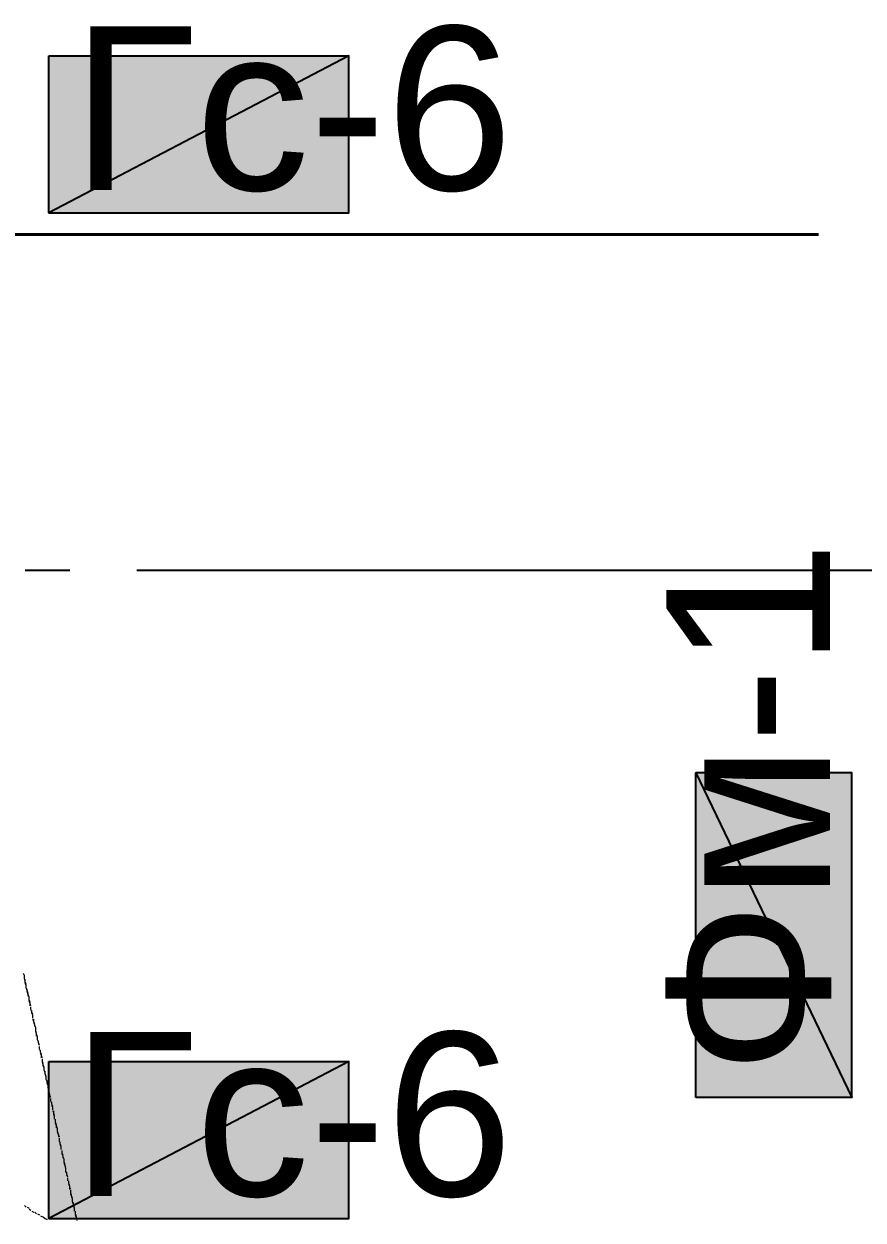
# Model space of a CAD drawing. Extents: x 8 to 21351, y 0 to 420.
# Drawn here: x 15703.55 to 15722.33, y 354.45 to 381.2 of the extents above; entities that cross this region are included whole.
import ezdxf

# ---------------------------------------------------------------- set-up
doc = ezdxf.new("R2010")
doc.units = 0
doc.styles.add('TEYPDFCAD_TEXT', font='arial.ttf')

msp = doc.modelspace()

# ---------------------------------------------------------------- hatches: boundary and pattern name
at = {"true_color": 0xffffff}
h = msp.add_hatch(color=0, dxfattribs=at)
h.paths.add_polyline_path([(15704.108, 380.492), (15710.818, 380.492), (15704.108, 376.978)])
h.paths.add_polyline_path([(15710.818, 380.492), (15704.108, 376.978), (15710.818, 376.978)])
h = msp.add_hatch(color=0, dxfattribs=at)
h.paths.add_polyline_path([(15718.586, 357.187), (15718.586, 364.448), (15722.079, 357.187)])
h.paths.add_polyline_path([(15718.586, 364.448), (15722.079, 357.187), (15722.079, 364.448)])
h = msp.add_hatch(color=0, dxfattribs=at)
h.paths.add_polyline_path([(15704.108, 357.992), (15710.818, 357.992), (15704.108, 354.478)])
h.paths.add_polyline_path([(15710.818, 357.992), (15704.108, 354.478), (15710.818, 354.478)])

# ---------------------------------------------------------------- linework, layer by layer
at = {"color": 0, "lineweight": 0, "true_color": 0xffffff}
for p, q in [((15704.108, 376.978), (15710.818, 376.978)), ((15722.079, 357.187), (15722.079, 364.448)), ((15704.108, 354.478), (15710.818, 354.478))]:
    msp.add_line(p, q, dxfattribs=at)
at = {"color": 7, "lineweight": 40}
msp.add_line((15721.338, 376.491), (15693.842, 376.491), dxfattribs=at)
at = {"color": 7, "lineweight": 25}
for p, q in [((15704.574, 368.977), (15703.579, 368.977)), ((15726.079, 368.977), (15706.077, 368.977))]:
    msp.add_line(p, q, dxfattribs=at)
at = {"color": 7, "lineweight": 5}
for p, q in [((15703.558, 359.918), (15703.537, 359.96)), ((15703.558, 359.854), (15703.558, 359.918)), ((15703.558, 359.854), (15703.558, 359.897)), ((15703.579, 359.791), (15703.558, 359.854)), ((15703.579, 359.77), (15703.579, 359.833)), ((15703.6, 359.728), (15703.579, 359.77)), ((15703.6, 359.706), (15703.579, 359.749)), ((15703.6, 359.664), (15703.6, 359.706)), ((15703.6, 359.643), (15703.6, 359.685)), ((15703.621, 359.579), (15703.6, 359.643)), ((15703.621, 359.579), (15703.621, 359.622)), ((15703.643, 359.516), (15703.621, 359.579)), ((15703.643, 359.495), (15703.621, 359.558)), ((15703.664, 359.431), (15703.643, 359.495)), ((15703.643, 359.452), (15703.643, 359.495)), ((15703.664, 359.389), (15703.664, 359.431)), ((15703.664, 359.368), (15703.664, 359.41)), ((15703.685, 359.325), (15703.664, 359.368)), ((15703.685, 359.304), (15703.664, 359.346)), ((15703.685, 359.241), (15703.685, 359.304)), ((15703.706, 359.241), (15703.685, 359.283)), ((15703.706, 359.156), (15703.706, 359.219)), ((15703.706, 359.177), (15703.706, 359.219)), ((15703.727, 359.114), (15703.706, 359.156)), ((15703.727, 359.092), (15703.727, 359.135)), ((15703.748, 359.05), (15703.727, 359.092)), ((15703.748, 359.029), (15703.727, 359.071)), ((15703.748, 358.966), (15703.748, 359.029)), ((15703.748, 358.966), (15703.748, 359.008)), ((15703.77, 358.902), (15703.748, 358.944)), ((15703.77, 358.881), (15703.77, 358.944)), ((15703.791, 358.839), (15703.77, 358.881)), ((15703.791, 358.817), (15703.77, 358.86)), ((15703.791, 358.775), (15703.791, 358.817)), ((15703.812, 358.754), (15703.791, 358.796)), ((15703.812, 358.69), (15703.812, 358.754)), ((15703.812, 358.69), (15703.812, 358.733)), ((15703.833, 358.627), (15703.812, 358.69)), ((15703.833, 358.606), (15703.812, 358.669)), ((15703.854, 358.542), (15703.833, 358.606)), ((15703.833, 358.563), (15703.833, 358.606)), ((15703.854, 358.5), (15703.854, 358.542)), ((15703.854, 358.479), (15703.854, 358.521)), ((15703.875, 358.436), (15703.854, 358.479)), ((15703.875, 358.415), (15703.875, 358.457)), ((15703.897, 358.352), (15703.875, 358.415)), ((15703.897, 358.352), (15703.875, 358.394)), ((15703.897, 358.267), (15703.897, 358.33)), ((15703.897, 358.288), (15703.897, 358.33)), ((15703.918, 358.225), (15703.897, 358.267)), ((15703.918, 358.204), (15703.918, 358.246)), ((15703.939, 358.161), (15703.918, 358.204)), ((15703.939, 358.14), (15703.918, 358.182)), ((15703.939, 358.077), (15703.939, 358.14)), ((15703.96, 358.077), (15703.939, 358.119)), ((15703.96, 357.992), (15703.96, 358.055)), ((15703.96, 358.013), (15703.96, 358.055)), ((15703.981, 357.949), (15703.96, 357.992)), ((15703.981, 357.928), (15703.96, 357.971)), ((15703.981, 357.886), (15703.981, 357.928)), ((15704.002, 357.865), (15703.981, 357.907)), ((15704.002, 357.801), (15704.002, 357.865)), ((15704.002, 357.801), (15704.002, 357.844)), ((15704.024, 357.738), (15704.002, 357.801)), ((15704.024, 357.717), (15704.024, 357.78)), ((15704.045, 357.653), (15704.024, 357.717)), ((15704.045, 357.674), (15704.024, 357.717)), ((15704.045, 357.611), (15704.045, 357.653)), ((15704.045, 357.59), (15704.045, 357.632)), ((15704.066, 357.547), (15704.045, 357.59)), ((15704.066, 357.526), (15704.066, 357.568)), ((15704.087, 357.463), (15704.066, 357.526)), ((15704.087, 357.463), (15704.066, 357.505)), ((15704.108, 357.378), (15704.087, 357.442)), ((15704.087, 357.399), (15704.087, 357.442)), ((15704.108, 357.336), (15704.108, 357.378)), ((15704.108, 357.315), (15704.108, 357.357)), ((15704.129, 357.272), (15704.108, 357.315)), ((15704.129, 357.251), (15704.108, 357.293)), ((15704.129, 357.187), (15704.129, 357.251)), ((15704.151, 357.187), (15704.129, 357.23)), ((15704.151, 357.103), (15704.151, 357.166)), ((15704.151, 357.124), (15704.151, 357.166)), ((15704.172, 357.06), (15704.151, 357.103)), ((15704.172, 357.039), (15704.172, 357.082)), ((15704.193, 356.997), (15704.172, 357.039)), ((15704.193, 356.976), (15704.172, 357.018)), ((15704.193, 356.912), (15704.193, 356.976)), ((15704.193, 356.912), (15704.193, 356.955)), ((15704.214, 356.849), (15704.193, 356.891)), ((15704.214, 356.828), (15704.214, 356.891)), ((15704.235, 356.785), (15704.214, 356.828)), ((15704.235, 356.764), (15704.214, 356.807)), ((15704.235, 356.722), (15704.235, 356.764)), ((15704.235, 356.701), (15704.235, 356.743)), ((15704.256, 356.637), (15704.256, 356.701)), ((15704.256, 356.637), (15704.256, 356.68)), ((15704.278, 356.574), (15704.256, 356.637)), ((15704.278, 356.553), (15704.256, 356.616)), ((15704.299, 356.489), (15704.278, 356.553)), ((15704.278, 356.51), (15704.278, 356.553)), ((15704.299, 356.447), (15704.299, 356.489)), ((15704.299, 356.425), (15704.299, 356.468)), ((15704.32, 356.383), (15704.299, 356.425)), ((15704.32, 356.362), (15704.299, 356.404)), ((15704.341, 356.298), (15704.32, 356.362)), ((15704.341, 356.298), (15704.32, 356.341)), ((15704.341, 356.214), (15704.341, 356.277)), ((15704.341, 356.235), (15704.341, 356.277)), ((15704.362, 356.171), (15704.341, 356.214)), ((15704.362, 356.15), (15704.362, 356.193)), ((15704.383, 356.108), (15704.362, 356.15)), ((15704.383, 356.087), (15704.362, 356.129)), ((15704.383, 356.023), (15704.383, 356.087)), ((15704.383, 356.023), (15704.383, 356.066)), ((15704.405, 355.939), (15704.405, 356.002)), ((15704.405, 355.96), (15704.405, 356.002)), ((15704.426, 355.896), (15704.405, 355.939)), ((15704.426, 355.875), (15704.405, 355.918)), ((15704.426, 355.833), (15704.426, 355.875)), ((15704.447, 355.812), (15704.426, 355.854)), ((15704.447, 355.748), (15704.447, 355.812)), ((15704.447, 355.748), (15704.447, 355.791)), ((15704.468, 355.685), (15704.447, 355.748)), ((15704.468, 355.663), (15704.447, 355.727)), ((15704.489, 355.6), (15704.468, 355.663)), ((15704.489, 355.621), (15704.468, 355.663)), ((15704.489, 355.558), (15704.489, 355.6)), ((15704.489, 355.536), (15704.489, 355.579)), ((15704.51, 355.494), (15704.489, 355.536)), ((15704.51, 355.473), (15704.51, 355.515)), ((15704.532, 355.409), (15704.51, 355.473)), ((15704.532, 355.409), (15704.51, 355.452)), ((15704.532, 355.325), (15704.532, 355.388)), ((15704.532, 355.346), (15704.532, 355.388)), ((15704.553, 355.282), (15704.553, 355.325)), ((15704.553, 355.261), (15704.553, 355.304)), ((15704.574, 355.219), (15704.553, 355.261)), ((15704.574, 355.198), (15704.553, 355.24)), ((15704.574, 355.134), (15704.574, 355.198)), ((15704.595, 355.134), (15704.574, 355.177)), ((15704.595, 355.05), (15704.595, 355.113)), ((15704.595, 355.071), (15704.595, 355.113)), ((15704.616, 355.007), (15704.595, 355.05)), ((15704.616, 354.986), (15704.595, 355.029)), ((15704.637, 354.944), (15704.616, 354.986)), ((15704.637, 354.923), (15704.616, 354.965)), ((15704.637, 354.859), (15704.637, 354.923)), ((15704.637, 354.859), (15704.637, 354.901)), ((15704.659, 354.796), (15704.637, 354.859)), ((15704.659, 354.774), (15704.659, 354.838)), ((15703.558, 354.774), (15703.6, 354.732)), ((15703.621, 354.732), (15703.664, 354.711)), ((15703.664, 354.69), (15703.706, 354.669)), ((15703.727, 354.647), (15703.77, 354.626)), ((15703.791, 354.626), (15703.833, 354.584)), ((15703.854, 354.584), (15703.897, 354.563)), ((15703.918, 354.542), (15703.96, 354.521)), ((15704.68, 354.711), (15704.659, 354.774)), ((15704.68, 354.732), (15704.659, 354.774)), ((15704.68, 354.669), (15704.68, 354.711)), ((15704.68, 354.647), (15704.68, 354.69)), ((15704.701, 354.584), (15704.701, 354.647)), ((15704.701, 354.584), (15704.701, 354.626)), ((15704.722, 354.521), (15704.701, 354.584)), ((15704.722, 354.499), (15704.701, 354.563)), ((15703.981, 354.521), (15704.024, 354.478)), ((15704.024, 354.478), (15704.066, 354.457)), ((15704.743, 354.436), (15704.722, 354.499)), ((15704.722, 354.457), (15704.722, 354.499))]:
    msp.add_line(p, q, dxfattribs=at)
at = {"color": 0, "true_color": 0xffffff}
for points in [[(15704.108, 380.492), (15710.818, 380.492), (15704.108, 376.978)], [(15710.818, 380.492), (15704.108, 376.978), (15710.818, 376.978)], [(15718.586, 357.187), (15718.586, 364.448), (15722.079, 357.187)], [(15718.586, 364.448), (15722.079, 357.187), (15722.079, 364.448)], [(15704.108, 357.992), (15710.818, 357.992), (15704.108, 354.478)], [(15710.818, 357.992), (15704.108, 354.478), (15710.818, 354.478)]]:
    msp.add_lwpolyline(points, close=True, dxfattribs=at)

# ---------------------------------------------------------------- texts
at = {"color": 7, "style": 'TEYPDFCAD_TEXT'}
for p in [(15704.616, 377.486), (15704.616, 354.986)]:
    msp.add_text('Гс-6', height=3.6618, dxfattribs=at).set_placement(p)
msp.add_text('Фм-1', height=3.6618, rotation=90, dxfattribs=at).set_placement((15721.592, 357.695))

doc.saveas('drawing.dxf')
